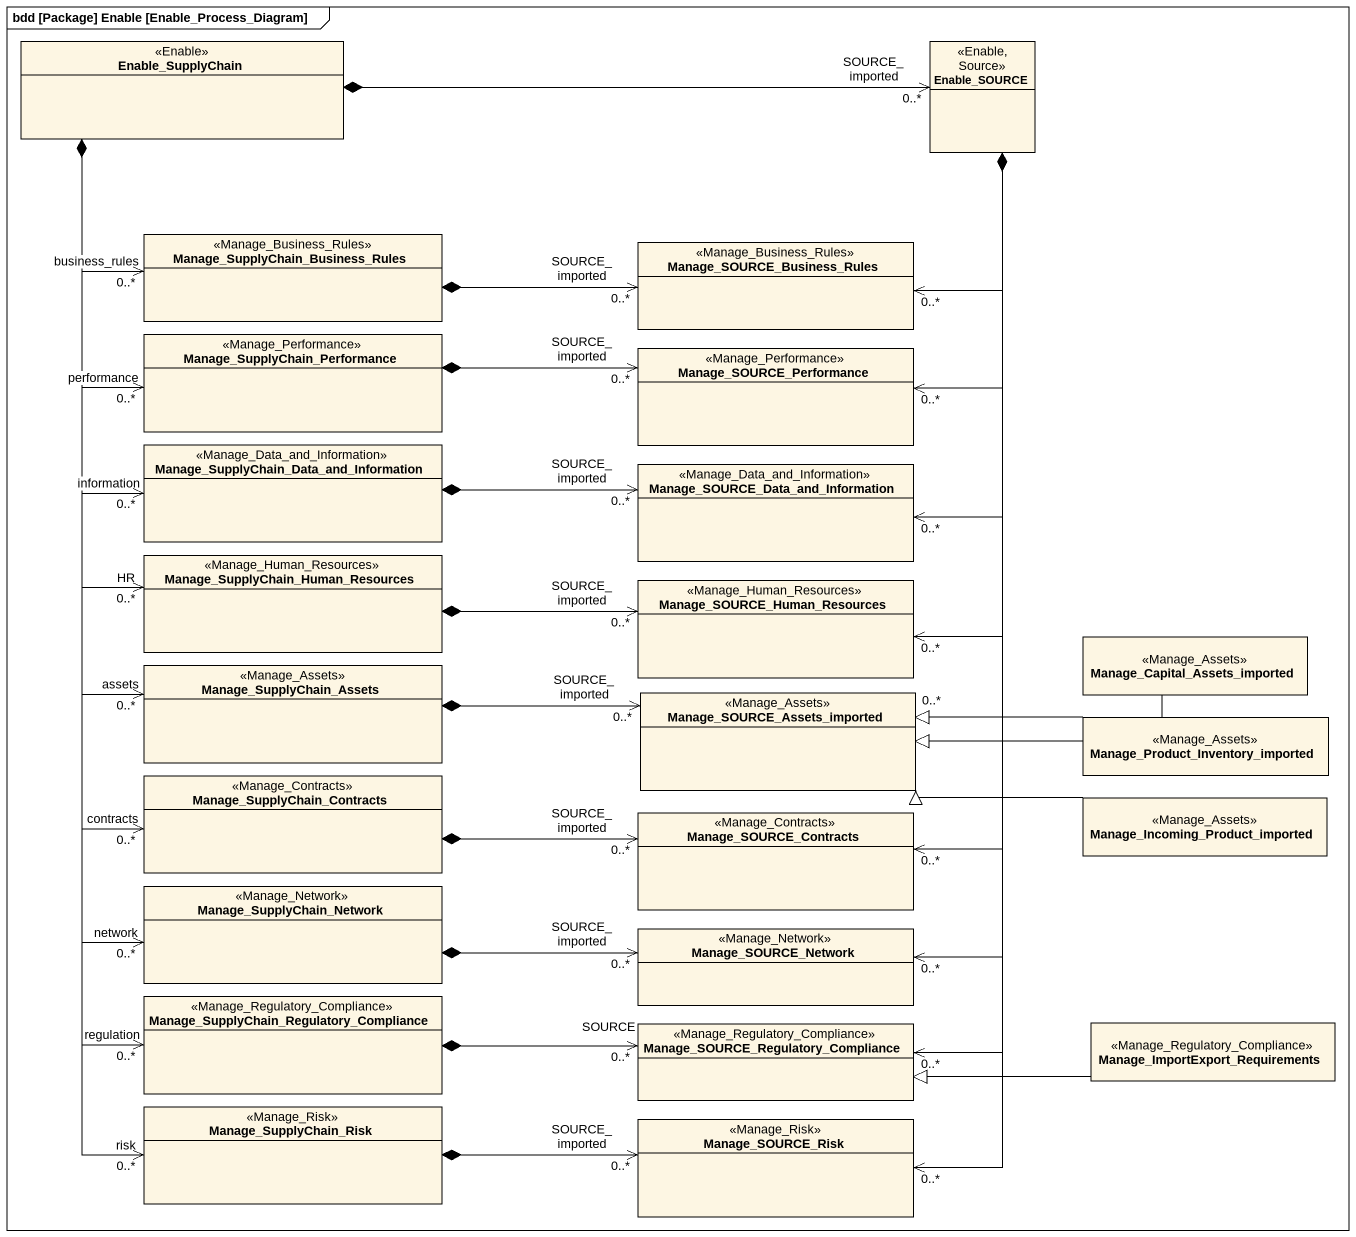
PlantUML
@startuml
mainframe bdd [Package] Enable [Enable_Process_Diagram]
hide circle
hide empty members
class Enable_SupplyChain <<Enable>>
class Enable_SOURCE <<Enable, Source>>
class "Manage_SupplyChain_Business_Rules" as Manage_SupplyChain_Business <<Manage_Business_Rules>>
class Manage_SOURCE_Business_Rules <<Manage_Business_Rules>>
class "Manage_SupplyChain_Performance" as Manage_SupplyChain <<Manage_Performance>>
class Manage_SOURCE_Performance <<Manage_Performance>>
class "Manage_SupplyChain_Data_and_Information" as Manage_SupplyChain_Data_and <<Manage_Data_and_Information>>
class "Manage_SOURCE_Data_and_Information" as Manage_SOURCE_Data_and <<Manage_Data_and_Information>>
class "Manage_SupplyChain_Human_Resources" as Manage_SupplyChain_Human <<Manage_Human_Resources>>
class "Manage_SOURCE_Human_Resources" as Manage_SOURCE_Human <<Manage_Human_Resources>>
class Manage_SupplyChain_Assets <<Manage_Assets>>
class "Manage_Capital_Assets_imported" as Manage_Capital_Assets <<Manage_Assets>>
class "Manage_SOURCE_Assets_imported" as Manage_SOURCE_Assets <<Manage_Assets>>
class "Manage_Product_Inventory_imported" as Manage_Product_Inventory <<Manage_Assets>>
class Manage_SupplyChain_Contracts <<Manage_Contracts>>
class Manage_SOURCE_Contracts <<Manage_Contracts>>
class "Manage_Incoming_Product_imported" as Manage_Incoming_Product <<Manage_Assets>>
class Manage_SupplyChain_Network <<Manage_Network>>
class Manage_SOURCE_Network <<Manage_Network>>
class "Manage_SupplyChain_Regulatory_Compliance" as Manage_SupplyChain_2 <<Manage_Regulatory_Compliance>>
class "Manage_SOURCE_Regulatory_Compliance" as Manage_SOURCE_Regulatory <<Manage_Regulatory_Compliance>>
class "Manage_ImportExport_Requirements" as Manage_ImportExport <<Manage_Regulatory_Compliance>>
class Manage_SupplyChain_Risk <<Manage_Risk>>
class Manage_SOURCE_Risk <<Manage_Risk>>
Enable_SupplyChain *-right-> "SOURCE_imported\n0..*" Enable_SOURCE
Enable_SupplyChain *--> "business_rules\n0..*" Manage_SupplyChain_Business
Enable_SupplyChain *--> "performance\n0..*" Manage_SupplyChain
Enable_SupplyChain *--> "information\n0..*" Manage_SupplyChain_Data_and
Enable_SupplyChain *--> "HR\n0..*" Manage_SupplyChain_Human
Enable_SupplyChain *--> "assets\n0..*" Manage_SupplyChain_Assets
Enable_SupplyChain *--> "contracts\n0..*" Manage_SupplyChain_Contracts
Enable_SupplyChain *--> "network\n0..*" Manage_SupplyChain_Network
Enable_SupplyChain *--> "regulation\n0..*" Manage_SupplyChain_2
Enable_SupplyChain *--> "risk\n0..*" Manage_SupplyChain_Risk
Enable_SOURCE *--> "0..*" Manage_SOURCE_Business_Rules
Enable_SOURCE *--> "0..*" Manage_SOURCE_Performance
Enable_SOURCE *--> "0..*" Manage_SOURCE_Data_and
Enable_SOURCE *--> "0..*" Manage_SOURCE_Human
Enable_SOURCE *--> "0..*" Manage_SOURCE_Assets
Enable_SOURCE *--> "0..*" Manage_SOURCE_Contracts
Enable_SOURCE *--> "0..*" Manage_SOURCE_Network
Enable_SOURCE *--> "0..*" Manage_SOURCE_Regulatory
Enable_SOURCE *--> "0..*" Manage_SOURCE_Risk
Manage_SupplyChain_Business *-right-> "SOURCE_imported\n0..*" Manage_SOURCE_Business_Rules
Manage_SupplyChain *-right-> "SOURCE_imported\n0..*" Manage_SOURCE_Performance
Manage_SupplyChain_Data_and *-right-> "SOURCE_imported\n0..*" Manage_SOURCE_Data_and
Manage_SupplyChain_Human *-right-> "SOURCE_imported\n0..*" Manage_SOURCE_Human
Manage_SupplyChain_Assets *-right-> "SOURCE_imported\n0..*" Manage_SOURCE_Assets
Manage_Capital_Assets -left-|> Manage_SOURCE_Assets
Manage_Product_Inventory -left-|> Manage_SOURCE_Assets
Manage_SupplyChain_Contracts *-right-> "SOURCE_imported\n0..*" Manage_SOURCE_Contracts
Manage_Incoming_Product -left-|> Manage_SOURCE_Assets
Manage_SupplyChain_Network *-right-> "SOURCE_imported\n0..*" Manage_SOURCE_Network
Manage_SupplyChain_2 *-right-> "SOURCE\n0..*" Manage_SOURCE_Regulatory
Manage_ImportExport -left-|> Manage_SOURCE_Regulatory
Manage_SupplyChain_Risk *-right-> "SOURCE_imported\n0..*" Manage_SOURCE_Risk
@enduml
